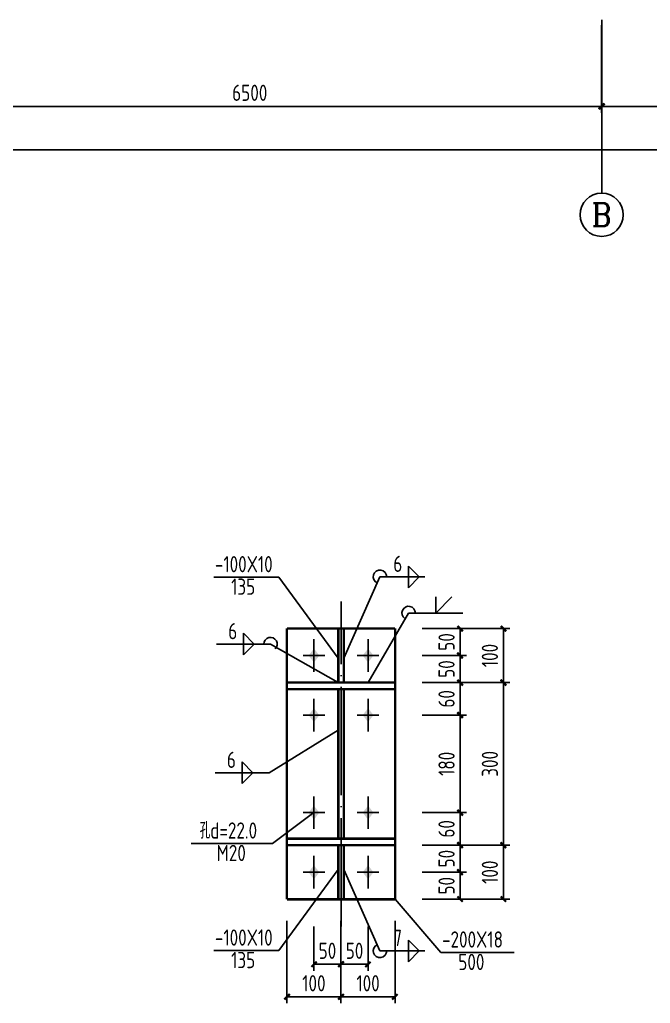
# Model space of a CAD drawing. Header units: millimetres. Extents: x 866561 to 877878, y 40199 to 44891.
# Drawn here: x 877159.4 to 877275.9, y 40331.7 to 40513.2 of the extents above; entities that cross this region are included whole.
import ezdxf
from ezdxf.enums import TextEntityAlignment as Align

# ---------------------------------------------------------------- set-up
doc = ezdxf.new("R2010")
doc.units = ezdxf.units.MM
doc.header["$LTSCALE"] = 1000
doc.header["$MEASUREMENT"] = 0
doc.linetypes.add('DOTE', pattern=[2.42, 2, -0.2, 0.02, -0.2])
for name, color, linetype in [('10', 7, 'Continuous'), ('1000', 2, 'Continuous'), ('AXIS', 3, 'Continuous'), ('AXIS_TEXT', 7, 'Continuous'), ('DIM', 7, 'Continuous'), ('DOTE', 1, 'DOTE'), ('尺寸标注', 7, 'Continuous'), ('焊缝标注', 3, 'Continuous'), ('螺栓孔标注', 253, 'Continuous'), ('钢板标注', 253, 'Continuous')]:
    doc.layers.add(name, color=color, linetype=linetype)
doc.styles.add('_TCH_AXIS', font='COMPLEX', dxfattribs={"bigfont": 'GBCBIG'})
doc.styles.add('COMPLEX', font='COMPLEX')
doc.styles.add('GBHZ', font='gbenor.shx', dxfattribs={"width": 0.9, "bigfont": 'gbcbig.shx'})
doc.dimstyles.new('Y10', dxfattribs={"dimscale": 0, "dimtxt": 3, "dimasz": 0.01, "dimexe": 1.2, "dimexo": 1, "dimgap": 1, "dimtad": 1, "dimdec": 0, "dimlfac": 10, "dimzin": 0, "dimdsep": 46, "dimtxsty": 'GBHZ', "dimblk1": 'DX', "dimblk2": 'DX', "dimsah": 1, "dimcen": 0.09, "dimdle": 1, "dimadec": 0, "dimazin": 0, "dimtfac": 1, "dimtdec": 0, "dimtix": 1, "dimtmove": 2, "dimatfit": 3, "dimldrblk": 'DX', "dimfxl": 0, "dimtolj": 1, "dimtzin": 0, "dimarcsym": 0})
doc.dimstyles.new('Y50', dxfattribs={"dimscale": 0, "dimtxt": 3, "dimasz": 0.01, "dimexe": 1.2, "dimexo": 1, "dimgap": 1, "dimtad": 1, "dimdec": 0, "dimlfac": 50, "dimzin": 0, "dimdsep": 46, "dimtxsty": 'GBHZ', "dimblk1": 'DX', "dimblk2": 'DX', "dimsah": 1, "dimcen": 0.09, "dimdle": 1, "dimadec": 0, "dimazin": 0, "dimtfac": 1, "dimtdec": 0, "dimtix": 1, "dimtmove": 2, "dimatfit": 3, "dimldrblk": 'DX', "dimfxl": 0, "dimtolj": 1, "dimtzin": 0, "dimarcsym": 0})

# ---------------------------------------------------------------- blocks, each defined once
blk = doc.blocks.new('DX')
at = {"color": 0, "linetype": 'ByBlock', "const_width": 40}
blk.add_lwpolyline([(-54, -51), (46, 49)], dxfattribs=at)
blk = doc.blocks.new('*D806')
at = {"layer": 'Defpoints', "color": 0, "transparency": 16777216}
for p in [(877136.91, 40513.23), (877266.91, 40513.23), (877266.91, 40497.23)]:
    blk.add_point(p, dxfattribs=at)
at = {"layer": 'dim', "color": 0, "lineweight": -2, "transparency": 16777216}
for p, q in [((877136.91, 40512.23), (877136.91, 40496.03)), ((877266.91, 40512.23), (877266.91, 40496.03)), ((877136.92, 40497.23), (877266.9, 40497.23))]:
    blk.add_line(p, q, dxfattribs=at)
at = {"layer": 'dim', "color": 0, "lineweight": -2, "transparency": 16777216, "xscale": 0.01, "yscale": 0.01, "zscale": 0.01, "rotation": 180}
blk.add_blockref('DX', (877136.91, 40497.23), dxfattribs=at)
at = {"layer": 'dim', "color": 0, "lineweight": -2, "transparency": 16777216, "xscale": 0.01, "yscale": 0.01, "zscale": 0.01}
blk.add_blockref('DX', (877266.91, 40497.23), dxfattribs=at)
at = {"layer": 'dim', "color": 0, "transparency": 16777216, "insert": (877201.91, 40499.73), "char_height": 3, "attachment_point": 5, "style": 'GBHZ'}
blk.add_mtext('\\A1;6500', dxfattribs=at)
blk = doc.blocks.new('*D808')
at = {"layer": 'Defpoints', "color": 0, "transparency": 16777216}
for p in [(877136.91, 40513.23), (877536.91, 40513.23), (877136.91, 40489.23)]:
    blk.add_point(p, dxfattribs=at)
at = {"layer": 'dim', "color": 0, "lineweight": -2, "transparency": 16777216}
for p, q in [((877136.91, 40512.23), (877136.91, 40488.03)), ((877536.91, 40512.23), (877536.91, 40488.03)), ((877536.9, 40489.23), (877136.92, 40489.23))]:
    blk.add_line(p, q, dxfattribs=at)
at = {"layer": 'dim', "color": 0, "lineweight": -2, "transparency": 16777216, "xscale": 0.01, "yscale": 0.01, "zscale": 0.01, "rotation": 180}
blk.add_blockref('DX', (877136.91, 40489.23), dxfattribs=at)
at = {"layer": 'dim', "color": 0, "lineweight": -2, "transparency": 16777216, "xscale": 0.01, "yscale": 0.01, "zscale": 0.01}
blk.add_blockref('DX', (877536.91, 40489.23), dxfattribs=at)
at = {"layer": 'dim', "color": 0, "transparency": 16777216, "insert": (877336.91, 40491.73), "char_height": 3, "attachment_point": 5, "style": 'GBHZ'}
blk.add_mtext('\\A1;20000', dxfattribs=at)
blk = doc.blocks.new('*D792')
at = {"layer": 'Defpoints', "color": 0, "linetype": 'ByBlock', "transparency": 16777216}
for p in [(877233.07, 40400.86, -3), (877232.76, 40395.86, -3), (877240.76, 40395.86)]:
    blk.add_point(p, dxfattribs=at)
at = {"layer": 'DIM', "color": 0, "linetype": 'ByBlock', "lineweight": -2, "transparency": 16777216}
for p, q in [((877234.07, 40400.86), (877241.96, 40400.86)), ((877240.76, 40400.85), (877240.76, 40395.87)), ((877233.76, 40395.86), (877241.96, 40395.86))]:
    blk.add_line(p, q, dxfattribs=at)
at = {"layer": 'DIM', "color": 0, "linetype": 'ByBlock', "lineweight": -2, "transparency": 16777216, "xscale": 0.01, "yscale": 0.01, "zscale": 0.01}
for p, rotation in [((877240.76, 40400.86), 90), ((877240.76, 40395.86), 270)]:
    blk.add_blockref('DX', p, dxfattribs=dict(at, rotation=rotation))
at = {"layer": 'DIM', "color": 0, "linetype": 'ByBlock', "transparency": 16777216, "insert": (877238.26, 40398.36), "char_height": 3, "attachment_point": 5, "rotation": 90, "style": 'GBHZ'}
blk.add_mtext('\\A1;50', dxfattribs=at)
blk = doc.blocks.new('*D793')
at = {"layer": 'Defpoints', "color": 0, "linetype": 'ByBlock', "transparency": 16777216}
for p in [(877232.76, 40395.86, -3), (877232.76, 40390.86, -3), (877240.76, 40390.86)]:
    blk.add_point(p, dxfattribs=at)
at = {"layer": 'DIM', "color": 0, "linetype": 'ByBlock', "lineweight": -2, "transparency": 16777216}
for p, q in [((877233.76, 40395.86), (877241.96, 40395.86)), ((877240.76, 40395.85), (877240.76, 40390.87)), ((877233.76, 40390.86), (877241.96, 40390.86))]:
    blk.add_line(p, q, dxfattribs=at)
at = {"layer": 'DIM', "color": 0, "linetype": 'ByBlock', "lineweight": -2, "transparency": 16777216, "xscale": 0.01, "yscale": 0.01, "zscale": 0.01}
for p, rotation in [((877240.76, 40395.86), 90), ((877240.76, 40390.86), 270)]:
    blk.add_blockref('DX', p, dxfattribs=dict(at, rotation=rotation))
at = {"layer": 'DIM', "color": 0, "linetype": 'ByBlock', "transparency": 16777216, "insert": (877238.26, 40393.36), "char_height": 3, "attachment_point": 5, "rotation": 90, "style": 'GBHZ'}
blk.add_mtext('\\A1;50', dxfattribs=at)
blk = doc.blocks.new('*D794')
at = {"layer": 'Defpoints', "color": 0, "linetype": 'ByBlock', "transparency": 16777216}
for p in [(877232.76, 40390.86, -3), (877232.76, 40384.86), (877240.76, 40384.86)]:
    blk.add_point(p, dxfattribs=at)
at = {"layer": 'DIM', "color": 0, "linetype": 'ByBlock', "lineweight": -2, "transparency": 16777216}
for p, q in [((877233.76, 40390.86), (877241.96, 40390.86)), ((877240.76, 40390.85), (877240.76, 40384.87)), ((877233.76, 40384.86), (877241.96, 40384.86))]:
    blk.add_line(p, q, dxfattribs=at)
at = {"layer": 'DIM', "color": 0, "linetype": 'ByBlock', "lineweight": -2, "transparency": 16777216, "xscale": 0.01, "yscale": 0.01, "zscale": 0.01}
for p, rotation in [((877240.76, 40390.86), 90), ((877240.76, 40384.86), 270)]:
    blk.add_blockref('DX', p, dxfattribs=dict(at, rotation=rotation))
at = {"layer": 'DIM', "color": 0, "linetype": 'ByBlock', "transparency": 16777216, "insert": (877238.26, 40387.86), "char_height": 3, "attachment_point": 5, "rotation": 90, "style": 'GBHZ'}
blk.add_mtext('\\A1;60', dxfattribs=at)
blk = doc.blocks.new('*D795')
at = {"layer": 'Defpoints', "color": 0, "linetype": 'ByBlock', "transparency": 16777216}
for p in [(877232.76, 40366.86, -3), (877232.76, 40360.86, -3), (877240.76, 40360.86)]:
    blk.add_point(p, dxfattribs=at)
at = {"layer": 'DIM', "color": 0, "linetype": 'ByBlock', "lineweight": -2, "transparency": 16777216}
for p, q in [((877233.76, 40366.86), (877241.96, 40366.86)), ((877240.76, 40366.85), (877240.76, 40360.87)), ((877233.76, 40360.86), (877241.96, 40360.86))]:
    blk.add_line(p, q, dxfattribs=at)
at = {"layer": 'DIM', "color": 0, "linetype": 'ByBlock', "lineweight": -2, "transparency": 16777216, "xscale": 0.01, "yscale": 0.01, "zscale": 0.01}
for p, rotation in [((877240.76, 40366.86), 90), ((877240.76, 40360.86), 270)]:
    blk.add_blockref('DX', p, dxfattribs=dict(at, rotation=rotation))
at = {"layer": 'DIM', "color": 0, "linetype": 'ByBlock', "transparency": 16777216, "insert": (877238.26, 40363.86), "char_height": 3, "attachment_point": 5, "rotation": 90, "style": 'GBHZ'}
blk.add_mtext('\\A1;60', dxfattribs=at)
blk = doc.blocks.new('*D796')
at = {"layer": 'Defpoints', "color": 0, "linetype": 'ByBlock', "transparency": 16777216}
for p in [(877232.76, 40360.86, -3), (877232.76, 40355.86, -3), (877240.76, 40355.86)]:
    blk.add_point(p, dxfattribs=at)
at = {"layer": 'DIM', "color": 0, "linetype": 'ByBlock', "lineweight": -2, "transparency": 16777216}
for p, q in [((877233.76, 40360.86), (877241.96, 40360.86)), ((877240.76, 40360.85), (877240.76, 40355.87)), ((877233.76, 40355.86), (877241.96, 40355.86))]:
    blk.add_line(p, q, dxfattribs=at)
at = {"layer": 'DIM', "color": 0, "linetype": 'ByBlock', "lineweight": -2, "transparency": 16777216, "xscale": 0.01, "yscale": 0.01, "zscale": 0.01}
for p, rotation in [((877240.76, 40360.86), 90), ((877240.76, 40355.86), 270)]:
    blk.add_blockref('DX', p, dxfattribs=dict(at, rotation=rotation))
at = {"layer": 'DIM', "color": 0, "linetype": 'ByBlock', "transparency": 16777216, "insert": (877238.26, 40358.36), "char_height": 3, "attachment_point": 5, "rotation": 90, "style": 'GBHZ'}
blk.add_mtext('\\A1;50', dxfattribs=at)
blk = doc.blocks.new('*D797')
at = {"layer": 'Defpoints', "color": 0, "linetype": 'ByBlock', "transparency": 16777216}
for p in [(877232.76, 40355.86, -3), (877232.76, 40350.86, -3), (877240.76, 40350.86)]:
    blk.add_point(p, dxfattribs=at)
at = {"layer": 'DIM', "color": 0, "linetype": 'ByBlock', "lineweight": -2, "transparency": 16777216}
for p, q in [((877233.76, 40355.86), (877241.96, 40355.86)), ((877240.76, 40355.85), (877240.76, 40350.87)), ((877233.76, 40350.86), (877241.96, 40350.86))]:
    blk.add_line(p, q, dxfattribs=at)
at = {"layer": 'DIM', "color": 0, "linetype": 'ByBlock', "lineweight": -2, "transparency": 16777216, "xscale": 0.01, "yscale": 0.01, "zscale": 0.01}
for p, rotation in [((877240.76, 40355.86), 90), ((877240.76, 40350.86), 270)]:
    blk.add_blockref('DX', p, dxfattribs=dict(at, rotation=rotation))
at = {"layer": 'DIM', "color": 0, "linetype": 'ByBlock', "transparency": 16777216, "insert": (877238.26, 40353.36), "char_height": 3, "attachment_point": 5, "rotation": 90, "style": 'GBHZ'}
blk.add_mtext('\\A1;50', dxfattribs=at)
blk = doc.blocks.new('*D798')
at = {"layer": 'Defpoints', "color": 0, "linetype": 'ByBlock', "transparency": 16777216}
for p in [(877213.76, 40346.86, -3), (877218.76, 40346.86, -3), (877218.76, 40338.86)]:
    blk.add_point(p, dxfattribs=at)
at = {"layer": 'DIM', "color": 0, "linetype": 'ByBlock', "lineweight": -2, "transparency": 16777216}
for p, q in [((877213.76, 40345.86), (877213.76, 40337.66)), ((877218.76, 40345.86), (877218.76, 40337.66)), ((877213.77, 40338.86), (877218.75, 40338.86))]:
    blk.add_line(p, q, dxfattribs=at)
at = {"layer": 'DIM', "color": 0, "linetype": 'ByBlock', "lineweight": -2, "transparency": 16777216, "xscale": 0.01, "yscale": 0.01, "zscale": 0.01, "rotation": 180}
blk.add_blockref('DX', (877213.76, 40338.86), dxfattribs=at)
at = {"layer": 'DIM', "color": 0, "linetype": 'ByBlock', "lineweight": -2, "transparency": 16777216, "xscale": 0.01, "yscale": 0.01, "zscale": 0.01}
blk.add_blockref('DX', (877218.76, 40338.86), dxfattribs=at)
at = {"layer": 'DIM', "color": 0, "linetype": 'ByBlock', "transparency": 16777216, "insert": (877216.26, 40341.36), "char_height": 3, "attachment_point": 5, "style": 'GBHZ'}
blk.add_mtext('\\A1;50', dxfattribs=at)
blk = doc.blocks.new('*D799')
at = {"layer": 'Defpoints', "color": 0, "linetype": 'ByBlock', "transparency": 16777216}
for p in [(877218.76, 40346.86, -3), (877223.76, 40346.86, -3), (877223.76, 40338.86)]:
    blk.add_point(p, dxfattribs=at)
at = {"layer": 'DIM', "color": 0, "linetype": 'ByBlock', "lineweight": -2, "transparency": 16777216}
for p, q in [((877218.76, 40345.86), (877218.76, 40337.66)), ((877223.76, 40345.86), (877223.76, 40337.66)), ((877218.77, 40338.86), (877223.75, 40338.86))]:
    blk.add_line(p, q, dxfattribs=at)
at = {"layer": 'DIM', "color": 0, "linetype": 'ByBlock', "lineweight": -2, "transparency": 16777216, "xscale": 0.01, "yscale": 0.01, "zscale": 0.01, "rotation": 180}
blk.add_blockref('DX', (877218.76, 40338.86), dxfattribs=at)
at = {"layer": 'DIM', "color": 0, "linetype": 'ByBlock', "lineweight": -2, "transparency": 16777216, "xscale": 0.01, "yscale": 0.01, "zscale": 0.01}
blk.add_blockref('DX', (877223.76, 40338.86), dxfattribs=at)
at = {"layer": 'DIM', "color": 0, "linetype": 'ByBlock', "transparency": 16777216, "insert": (877221.26, 40341.36), "char_height": 3, "attachment_point": 5, "style": 'GBHZ'}
blk.add_mtext('\\A1;50', dxfattribs=at)
blk = doc.blocks.new('*D800')
at = {"layer": 'Defpoints', "color": 0, "linetype": 'ByBlock', "transparency": 16777216}
for p in [(877208.76, 40347.86, -3), (877218.76, 40347.86, -3), (877218.76, 40332.86)]:
    blk.add_point(p, dxfattribs=at)
at = {"layer": 'DIM', "color": 0, "linetype": 'ByBlock', "lineweight": -2, "transparency": 16777216}
for p, q in [((877208.76, 40346.86), (877208.76, 40331.66)), ((877218.76, 40346.86), (877218.76, 40331.66)), ((877208.77, 40332.86), (877218.75, 40332.86))]:
    blk.add_line(p, q, dxfattribs=at)
at = {"layer": 'DIM', "color": 0, "linetype": 'ByBlock', "lineweight": -2, "transparency": 16777216, "xscale": 0.01, "yscale": 0.01, "zscale": 0.01, "rotation": 180}
blk.add_blockref('DX', (877208.76, 40332.86), dxfattribs=at)
at = {"layer": 'DIM', "color": 0, "linetype": 'ByBlock', "lineweight": -2, "transparency": 16777216, "xscale": 0.01, "yscale": 0.01, "zscale": 0.01}
blk.add_blockref('DX', (877218.76, 40332.86), dxfattribs=at)
at = {"layer": 'DIM', "color": 0, "linetype": 'ByBlock', "transparency": 16777216, "insert": (877213.76, 40335.36), "char_height": 3, "attachment_point": 5, "style": 'GBHZ'}
blk.add_mtext('\\A1;100', dxfattribs=at)
blk = doc.blocks.new('*D801')
at = {"layer": 'Defpoints', "color": 0, "linetype": 'ByBlock', "transparency": 16777216}
for p in [(877218.76, 40347.86, -3), (877228.76, 40347.86, -3), (877228.76, 40332.86)]:
    blk.add_point(p, dxfattribs=at)
at = {"layer": 'DIM', "color": 0, "linetype": 'ByBlock', "lineweight": -2, "transparency": 16777216}
for p, q in [((877218.76, 40346.86), (877218.76, 40331.66)), ((877228.76, 40346.86), (877228.76, 40331.66)), ((877218.77, 40332.86), (877228.75, 40332.86))]:
    blk.add_line(p, q, dxfattribs=at)
at = {"layer": 'DIM', "color": 0, "linetype": 'ByBlock', "lineweight": -2, "transparency": 16777216, "xscale": 0.01, "yscale": 0.01, "zscale": 0.01, "rotation": 180}
blk.add_blockref('DX', (877218.76, 40332.86), dxfattribs=at)
at = {"layer": 'DIM', "color": 0, "linetype": 'ByBlock', "lineweight": -2, "transparency": 16777216, "xscale": 0.01, "yscale": 0.01, "zscale": 0.01}
blk.add_blockref('DX', (877228.76, 40332.86), dxfattribs=at)
at = {"layer": 'DIM', "color": 0, "linetype": 'ByBlock', "transparency": 16777216, "insert": (877223.76, 40335.36), "char_height": 3, "attachment_point": 5, "style": 'GBHZ'}
blk.add_mtext('\\A1;100', dxfattribs=at)
blk = doc.blocks.new('*D802')
at = {"layer": 'Defpoints', "color": 0, "linetype": 'ByBlock', "transparency": 16777216}
for p in [(877240.76, 40390.86, -3), (877232.76, 40360.86, -3), (877248.76, 40360.86)]:
    blk.add_point(p, dxfattribs=at)
at = {"layer": 'DIM', "color": 0, "linetype": 'ByBlock', "lineweight": -2, "transparency": 16777216}
for p, q in [((877241.76, 40390.86), (877249.96, 40390.86)), ((877248.76, 40390.85), (877248.76, 40360.87)), ((877233.76, 40360.86), (877249.96, 40360.86))]:
    blk.add_line(p, q, dxfattribs=at)
at = {"layer": 'DIM', "color": 0, "linetype": 'ByBlock', "lineweight": -2, "transparency": 16777216, "xscale": 0.01, "yscale": 0.01, "zscale": 0.01}
for p, rotation in [((877248.76, 40390.86), 90), ((877248.76, 40360.86), 270)]:
    blk.add_blockref('DX', p, dxfattribs=dict(at, rotation=rotation))
at = {"layer": 'DIM', "color": 0, "linetype": 'ByBlock', "transparency": 16777216, "insert": (877246.26, 40375.86), "char_height": 3, "attachment_point": 5, "rotation": 90, "style": 'GBHZ'}
blk.add_mtext('\\A1;300', dxfattribs=at)
blk = doc.blocks.new('*D803')
at = {"layer": 'Defpoints', "color": 0, "linetype": 'ByBlock', "transparency": 16777216}
for p in [(877233.76, 40360.86), (877234.76, 40350.86), (877248.76, 40350.86)]:
    blk.add_point(p, dxfattribs=at)
at = {"layer": 'DIM', "color": 0, "linetype": 'ByBlock', "lineweight": -2, "transparency": 16777216}
for p, q in [((877234.76, 40360.86), (877249.96, 40360.86)), ((877248.76, 40360.85), (877248.76, 40350.87)), ((877235.76, 40350.86), (877249.96, 40350.86))]:
    blk.add_line(p, q, dxfattribs=at)
at = {"layer": 'DIM', "color": 0, "linetype": 'ByBlock', "lineweight": -2, "transparency": 16777216, "xscale": 0.01, "yscale": 0.01, "zscale": 0.01}
for p, rotation in [((877248.76, 40360.86), 90), ((877248.76, 40350.86), 270)]:
    blk.add_blockref('DX', p, dxfattribs=dict(at, rotation=rotation))
at = {"layer": 'DIM', "color": 0, "linetype": 'ByBlock', "transparency": 16777216, "insert": (877246.26, 40355.86), "char_height": 3, "attachment_point": 5, "rotation": 90, "style": 'GBHZ'}
blk.add_mtext('\\A1;100', dxfattribs=at)
blk = doc.blocks.new('*D804')
at = {"layer": 'Defpoints', "color": 0, "linetype": 'ByBlock', "transparency": 16777216}
for p in [(877232.76, 40400.86, -3), (877248.76, 40400.86), (877233.76, 40390.86)]:
    blk.add_point(p, dxfattribs=at)
at = {"layer": 'DIM', "color": 0, "linetype": 'ByBlock', "lineweight": -2, "transparency": 16777216}
for p, q in [((877233.76, 40400.86), (877249.96, 40400.86)), ((877248.76, 40390.87), (877248.76, 40400.85)), ((877234.76, 40390.86), (877249.96, 40390.86))]:
    blk.add_line(p, q, dxfattribs=at)
at = {"layer": 'DIM', "color": 0, "linetype": 'ByBlock', "lineweight": -2, "transparency": 16777216, "xscale": 0.01, "yscale": 0.01, "zscale": 0.01}
for p, rotation in [((877248.76, 40400.86), 90), ((877248.76, 40390.86), 270)]:
    blk.add_blockref('DX', p, dxfattribs=dict(at, rotation=rotation))
at = {"layer": 'DIM', "color": 0, "linetype": 'ByBlock', "transparency": 16777216, "insert": (877246.26, 40395.86), "char_height": 3, "attachment_point": 5, "rotation": 90, "style": 'GBHZ'}
blk.add_mtext('\\A1;100', dxfattribs=at)
blk = doc.blocks.new('*D805')
at = {"layer": 'Defpoints', "color": 0, "linetype": 'ByBlock', "transparency": 16777216}
for p in [(877232.76, 40384.86), (877240.76, 40384.86), (877232.76, 40366.86)]:
    blk.add_point(p, dxfattribs=at)
at = {"layer": 'DIM', "color": 0, "linetype": 'ByBlock', "lineweight": -2, "transparency": 16777216}
for p, q in [((877233.76, 40384.86), (877241.96, 40384.86)), ((877240.76, 40366.87), (877240.76, 40384.85)), ((877233.76, 40366.86), (877241.96, 40366.86))]:
    blk.add_line(p, q, dxfattribs=at)
at = {"layer": 'DIM', "color": 0, "linetype": 'ByBlock', "lineweight": -2, "transparency": 16777216, "xscale": 0.01, "yscale": 0.01, "zscale": 0.01}
for p, rotation in [((877240.76, 40384.86), 90), ((877240.76, 40366.86), 270)]:
    blk.add_blockref('DX', p, dxfattribs=dict(at, rotation=rotation))
at = {"layer": 'DIM', "color": 0, "linetype": 'ByBlock', "transparency": 16777216, "insert": (877238.26, 40375.86), "char_height": 3, "attachment_point": 5, "rotation": 90, "style": 'GBHZ'}
blk.add_mtext('\\A1;180', dxfattribs=at)
blk = doc.blocks.new('*D811')
at = {"layer": 'Defpoints', "color": 0, "transparency": 16777216}
for p in [(877266.91, 40513.23), (877336.91, 40513.23), (877266.91, 40497.23)]:
    blk.add_point(p, dxfattribs=at)
at = {"layer": 'dim', "color": 0, "lineweight": -2, "transparency": 16777216}
for p, q in [((877266.91, 40512.23), (877266.91, 40496.03)), ((877336.91, 40512.23), (877336.91, 40496.03)), ((877336.9, 40497.23), (877266.92, 40497.23))]:
    blk.add_line(p, q, dxfattribs=at)
at = {"layer": 'dim', "color": 0, "lineweight": -2, "transparency": 16777216, "xscale": 0.01, "yscale": 0.01, "zscale": 0.01, "rotation": 180}
blk.add_blockref('DX', (877266.91, 40497.23), dxfattribs=at)
at = {"layer": 'dim', "color": 0, "lineweight": -2, "transparency": 16777216, "xscale": 0.01, "yscale": 0.01, "zscale": 0.01}
blk.add_blockref('DX', (877336.91, 40497.23), dxfattribs=at)
at = {"layer": 'dim', "color": 0, "transparency": 16777216, "insert": (877301.91, 40499.73), "char_height": 3, "attachment_point": 5, "style": 'GBHZ'}
blk.add_mtext('\\A1;3500', dxfattribs=at)
blk = doc.blocks.new('_AXISO')
blk.add_circle((0, 0), 0.5)
at = {"layer": 'AXIS_TEXT', "style": 'COMPLEX', "width": 1.041667}
blk.add_attdef('A', text='', height=0.56, dxfattribs=at).set_placement((-0.25, -0.28), (0.25, -0.28), align=Align.FIT)

msp = doc.modelspace()

# ---------------------------------------------------------------- linework, layer by layer
at = {"layer": '10', "color": 253}
for p, q in [((877213.764, 40398.858), (877213.764, 40392.858)), ((877223.764, 40398.858), (877223.764, 40392.858)), ((877215.764, 40395.858), (877211.764, 40395.858)), ((877225.764, 40395.858), (877221.764, 40395.858)), ((877213.764, 40387.858), (877213.764, 40381.858)), ((877223.764, 40387.858), (877223.764, 40381.858)), ((877215.764, 40384.858), (877211.764, 40384.858)), ((877225.764, 40384.858), (877221.764, 40384.858)), ((877213.764, 40369.857), (877213.764, 40363.857)), ((877223.764, 40369.857), (877223.764, 40363.857)), ((877215.764, 40366.857), (877211.764, 40366.857)), ((877225.764, 40366.857), (877221.764, 40366.857)), ((877213.764, 40358.857), (877213.764, 40352.857)), ((877223.764, 40358.857), (877223.764, 40352.857)), ((877215.764, 40355.857), (877211.764, 40355.857)), ((877225.764, 40355.857), (877221.764, 40355.857))]:
    msp.add_line(p, q, dxfattribs=at)
at = {"layer": '10'}
for points in [[(877213.764, 40397.158), (877212.764, 40395.858), (877214.764, 40395.858), (877213.764, 40394.558)], [(877223.764, 40397.158), (877222.764, 40395.858), (877224.764, 40395.858), (877223.764, 40394.558)], [(877213.764, 40386.158), (877212.764, 40384.858), (877214.764, 40384.858), (877213.764, 40383.558)], [(877223.764, 40386.158), (877222.764, 40384.858), (877224.764, 40384.858), (877223.764, 40383.558)], [(877213.764, 40368.157), (877212.764, 40366.857), (877214.764, 40366.857), (877213.764, 40365.557)], [(877223.764, 40368.157), (877222.764, 40366.857), (877224.764, 40366.857), (877223.764, 40365.557)], [(877213.764, 40357.157), (877212.764, 40355.857), (877214.764, 40355.857), (877213.764, 40354.557)], [(877223.764, 40357.157), (877222.764, 40355.857), (877224.764, 40355.857), (877223.764, 40354.557)]]:
    msp.add_solid(points, dxfattribs=at)
at = {"layer": '1000', "const_width": 0.45}
for points in [[(877228.764, 40400.857), (877208.764, 40400.857)], [(877208.764, 40400.857), (877208.764, 40350.857)], [(877218.264, 40400.857), (877218.264, 40390.858)], [(877219.264, 40390.858), (877219.264, 40400.857)], [(877228.764, 40350.857), (877228.764, 40400.857)], [(877218.264, 40350.858), (877218.264, 40360.857)], [(877219.264, 40360.857), (877219.264, 40350.858)], [(877208.764, 40350.857), (877228.764, 40350.857)]]:
    msp.add_lwpolyline(points, dxfattribs=at)
at = {"layer": 'AXIS', "color": 0}
msp.add_line((877266.912, 40513.228), (877266.912, 40481.228), dxfattribs=at)
at = {"layer": 'DOTE', "linetype": 'DOTE', "ltscale": 0.01}
msp.add_line((877218.764, 40345.857), (877218.764, 40405.857), dxfattribs=at)
at = {"layer": '尺寸标注', "color": 3, "const_width": 0.45}
for points in [[(877228.764, 40390.858), (877208.764, 40390.858)], [(877208.764, 40389.658), (877228.764, 40389.658)], [(877218.264, 40362.057), (877218.264, 40389.658)], [(877219.264, 40362.057), (877219.264, 40389.658)], [(877228.764, 40362.057), (877208.764, 40362.057)], [(877208.764, 40360.857), (877228.764, 40360.857)]]:
    msp.add_lwpolyline(points, dxfattribs=at)
at = {"layer": '焊缝标注'}
for p, q in [((877231.226, 40412.38), (877233.226, 40410.38)), ((877231.226, 40410.38), (877231.226, 40412.38)), ((877219.264, 40395.358), (877225.959, 40410.38)), ((877225.959, 40410.38), (877234.226, 40410.38)), ((877231.226, 40408.38), (877233.226, 40410.38)), ((877231.226, 40410.38), (877231.226, 40408.38)), ((877236.253, 40403.704), (877236.253, 40406.704)), ((877236.253, 40403.704), (877239.253, 40406.704)), ((877223.764, 40390.858), (877231.253, 40403.704)), ((877231.253, 40403.704), (877241.253, 40403.704)), ((877202.737, 40397.958), (877200.737, 40399.958)), ((877200.737, 40397.958), (877200.737, 40399.958)), ((877205.737, 40397.958), (877195.737, 40397.958)), ((877202.737, 40397.958), (877200.737, 40395.958)), ((877200.737, 40397.958), (877200.737, 40395.958)), ((877218.264, 40390.858), (877205.737, 40397.958)), ((877218.264, 40382.066), (877205.487, 40374.207)), ((877202.487, 40374.207), (877200.487, 40376.207)), ((877200.487, 40374.207), (877200.487, 40376.207)), ((877205.487, 40374.207), (877195.487, 40374.207)), ((877202.487, 40374.207), (877200.487, 40372.207)), ((877200.487, 40374.207), (877200.487, 40372.207)), ((877219.264, 40356.357), (877225.959, 40341.336)), ((877231.226, 40343.336), (877233.226, 40341.336)), ((877231.226, 40341.336), (877231.226, 40343.336)), ((877225.959, 40341.336), (877234.226, 40341.336)), ((877231.226, 40339.336), (877233.226, 40341.336)), ((877231.226, 40341.336), (877231.226, 40339.336))]:
    msp.add_line(p, q, dxfattribs=at)
for centre, start, end in [((877225.959, 40410.38), 0, 245.25041), ((877231.253, 40403.704), 0, 235.48873), ((877205.737, 40397.958), 314.93155, 180.00001), ((877225.959, 40341.336), 114.74959, 0)]:
    msp.add_arc(centre, 1.25, start, end, dxfattribs=at)
at = {"layer": '螺栓孔标注'}
for p, q in [((877213.764, 40366.857), (877206.089, 40361.155)), ((877206.089, 40361.155), (877191.089, 40361.155))]:
    msp.add_line(p, q, dxfattribs=at)
at = {"layer": '螺栓孔标注', "const_width": 0.1}
msp.add_lwpolyline([(877213.814, 40366.857, 1), (877213.714, 40366.857, 1), (877213.814, 40366.857, 1)], format="xyb", close=True, dxfattribs=at)
at = {"layer": '钢板标注'}
for p, q in [((877207.27, 40410.319), (877195.27, 40410.319)), ((877218.264, 40395.358), (877207.27, 40410.319)), ((877218.264, 40356.357), (877207.27, 40341.397)), ((877228.764, 40350.857), (877237.226, 40341.042)), ((877207.27, 40341.397), (877195.27, 40341.397)), ((877237.226, 40341.042), (877250.723, 40341.042))]:
    msp.add_line(p, q, dxfattribs=at)
at = {"layer": '钢板标注', "const_width": 0.1}
for points in [[(877218.314, 40395.358, 1), (877218.214, 40395.358, 1), (877218.314, 40395.358, 1)], [(877218.314, 40356.357, -1), (877218.214, 40356.357, -1), (877218.314, 40356.357, -1)], [(877228.814, 40350.857, 1), (877228.714, 40350.857, 1), (877228.814, 40350.857, 1)]]:
    msp.add_lwpolyline(points, format="xyb", close=True, dxfattribs=at)

# ---------------------------------------------------------------- block references
at = {"layer": 'AXIS', "color": 0}
ref = msp.add_blockref('_AXISO', (877266.912, 40477.228), dxfattribs=dict(at, xscale=-8, yscale=8, zscale=8))
ref.add_attrib('A', 'B', dxfattribs={"layer": 'AXIS_TEXT', "color": 0, "height": 4.252, "style": '_TCH_AXIS', "width": 1.058824}).set_placement((877265.089, 40475.102), (877268.734, 40475.102), align=Align.FIT)

# ---------------------------------------------------------------- texts
at = {"layer": '焊缝标注', "style": 'GBHZ', "width": 0.9}
for s, p in [('6', (877228.426, 40411.28)), ('6', (877197.937, 40398.858)), ('6', (877197.687, 40375.107)), ('7', (877228.426, 40342.236))]:
    msp.add_text(s, height=3, dxfattribs=at).set_placement(p)
at = {"layer": '螺栓孔标注', "style": 'GBHZ', "width": 0.9}
for s, p in [('孔d=22.0', (877192.667, 40362.055)), ('M20', (877195.789, 40357.905))]:
    msp.add_text(s, height=3, dxfattribs=at).set_placement(p)
at = {"layer": '钢板标注', "style": 'GBHZ', "width": 0.9}
for s, p in [('-100X10', (877195.47, 40411.219)), ('135', (877198.47, 40407.069)), ('-100X10', (877195.47, 40342.297)), ('-200X18', (877237.426, 40341.942)), ('135', (877198.47, 40338.147)), ('500', (877240.426, 40337.792))]:
    msp.add_text(s, height=3, dxfattribs=at).set_placement(p)

# ---------------------------------------------------------------- dimensions: what is measured, and where the dimension line sits
at = {"layer": 'dim'}
for base, p1, p2, picture, middle in [((877266.912, 40497.228), (877136.912, 40513.228), (877266.912, 40513.228), '*D806', (877201.912, 40499.728)), ((877136.912, 40489.228), (877536.912, 40513.228), (877136.912, 40513.228), '*D808', (877336.912, 40491.728))]:
    dim = msp.add_linear_dim(base=base, p1=p1, p2=p2, dimstyle='Y50', override={"dimscale": 1}, dxfattribs=at)
    dim.commit()
    dim.dimension.update_dxf_attribs({"geometry": picture, "text_midpoint": middle})
dim = msp.add_linear_dim(base=(877266.912, 40497.228), p1=(877336.912, 40513.228), p2=(877266.912, 40513.228), angle=180, dimstyle='Y50', override={"dimscale": 1}, dxfattribs=at)
dim.commit()
dim.dimension.update_dxf_attribs({"geometry": '*D811', "text_midpoint": (877301.912, 40499.728)})
at = {"layer": 'DIM', "color": 2, "linetype": 'ByBlock'}
for base, p1, p2, angle, picture, middle in [((877240.764, 40395.858, 3), (877233.069, 40400.857), (877232.764, 40395.858), 90, '*D792', (877238.264, 40398.358, 3)), ((877248.764, 40400.858, 3), (877233.764, 40390.858, 3), (877232.764, 40400.858), 270, '*D804', (877246.264, 40395.858, 3)), ((877240.764, 40390.858, 3), (877232.764, 40395.858), (877232.764, 40390.858), 90, '*D793', (877238.264, 40393.358, 3)), ((877240.764, 40384.858, 3), (877232.764, 40390.858), (877232.764, 40384.858, 3), 90, '*D794', (877238.264, 40387.858, 3)), ((877248.764, 40360.857, 3), (877240.764, 40390.858), (877232.764, 40360.857), 90, '*D802', (877246.264, 40375.858, 3)), ((877240.764, 40384.858, 3), (877232.764, 40366.857, 3), (877232.764, 40384.858, 3), 270, '*D805', (877238.264, 40375.857, 3)), ((877240.764, 40360.857, 3), (877232.764, 40366.857), (877232.764, 40360.857), 90, '*D795', (877238.264, 40363.857, 3)), ((877240.764, 40355.857, 3), (877232.764, 40360.857), (877232.764, 40355.857), 90, '*D796', (877238.264, 40358.357, 3)), ((877248.764, 40350.857, 3), (877233.764, 40360.857, 3), (877234.764, 40350.857, 3), 90, '*D803', (877246.264, 40355.857, 3)), ((877240.764, 40350.857, 3), (877232.764, 40355.857), (877232.764, 40350.857), 90, '*D797', (877238.264, 40353.357, 3))]:
    dim = msp.add_linear_dim(base=base, p1=p1, p2=p2, angle=angle, dimstyle='Y10', override={"dimscale": 1}, dxfattribs=at)
    dim.commit()
    dim.dimension.update_dxf_attribs({"geometry": picture, "text_midpoint": middle})
for base, p1, p2, picture, middle in [((877218.764, 40332.857, 3), (877208.764, 40347.857), (877218.764, 40347.857), '*D800', (877213.764, 40335.357, 3)), ((877218.764, 40338.857, 3), (877213.764, 40346.857), (877218.764, 40346.857), '*D798', (877216.264, 40341.357, 3)), ((877228.764, 40332.857, 3), (877218.764, 40347.857), (877228.764, 40347.857), '*D801', (877223.764, 40335.357, 3)), ((877223.764, 40338.857, 3), (877218.764, 40346.857), (877223.764, 40346.857), '*D799', (877221.264, 40341.357, 3))]:
    dim = msp.add_linear_dim(base=base, p1=p1, p2=p2, dimstyle='Y10', override={"dimscale": 1}, dxfattribs=at)
    dim.commit()
    dim.dimension.update_dxf_attribs({"geometry": picture, "text_midpoint": middle})

doc.saveas('drawing.dxf')
